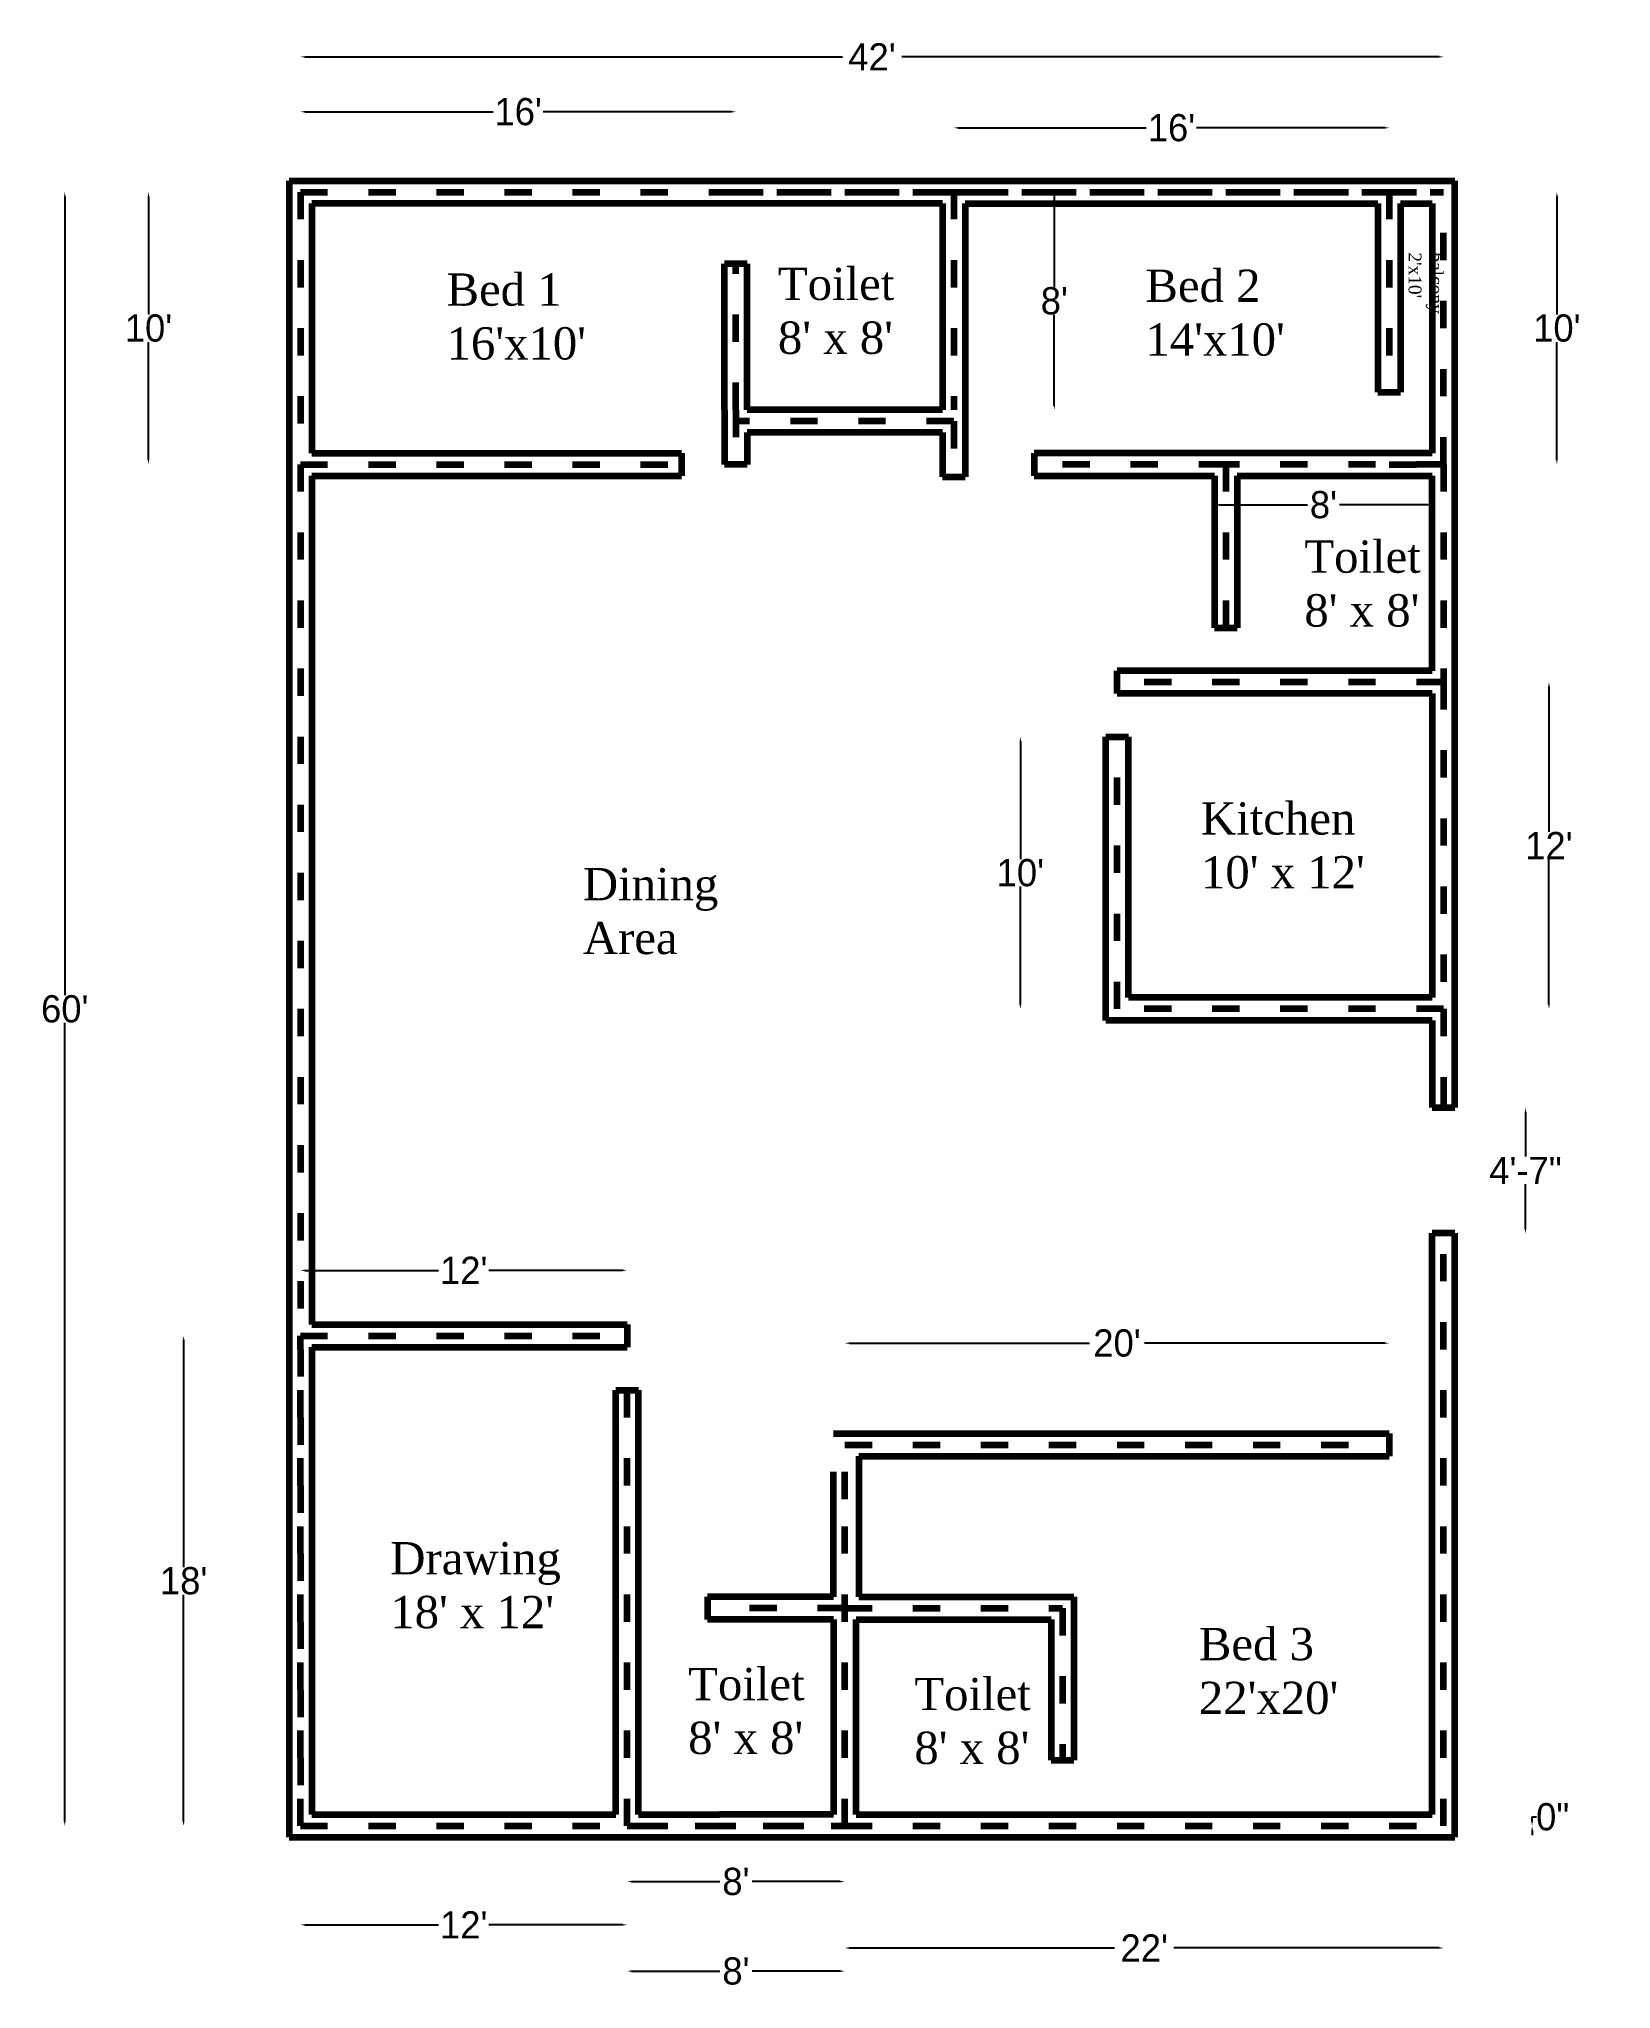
# Model space of a CAD drawing. Header units: inches. Extents: x 724 to 1417, y 1249 to 2109.
import ezdxf

# ---------------------------------------------------------------- set-up
doc = ezdxf.new("R2010")
doc.units = ezdxf.units.IN
doc.header["$MEASUREMENT"] = 0
doc.linetypes.add('ACAD_ISO03W100', pattern=[30, 12, -18])
doc.dimstyles.get("Standard").update_dxf_attribs({"dimtxt": 12, "dimasz": 2, "dimexe": 0.18, "dimexo": 0.0625, "dimgap": 0.09, "dimtad": 0, "dimtih": 1, "dimtoh": 1, "dimdec": 0, "dimzin": 0, "dimdsep": 46, "dimlunit": 3, "dimtxsty": 'Standard', "dimcen": 0.09, "dimse1": 1, "dimse2": 1, "dimclrd": 5, "dimclrt": 5, "dimadec": 0, "dimazin": 0, "dimtfac": 1, "dimtdec": 0, "dimtofl": 0, "dimtmove": 0, "dimatfit": 3, "dimfxl": 1, "dimtolj": 1, "dimtzin": 0, "dimarcsym": 0})

# ---------------------------------------------------------------- blocks, each defined once
blk = doc.blocks.new('*D117')
at = {"color": 5, "linetype": 'Continuous', "lineweight": -2}
for p, q in [((840.96, 2100.69), (1077.87, 2100.69)), ((1340.96, 2100.69), (1104.05, 2100.69))]:
    blk.add_line(p, q, dxfattribs=at)
at = {"color": 5, "linetype": 'ACAD_ISO03W100', "lineweight": 100}
for points in [[(840.96, 2101.02), (840.96, 2100.36), (838.96, 2100.69)], [(1340.96, 2101.02), (1340.96, 2100.36), (1342.96, 2100.69)]]:
    blk.add_solid(points, dxfattribs=at)
at = {"layer": 'Defpoints', "color": 0, "linetype": 'ACAD_ISO03W100', "lineweight": 100}
for p in [(1342.96, 2100.69), (838.96, 2041.13), (1342.96, 2041.13)]:
    blk.add_point(p, dxfattribs=at)
at = {"color": 5, "linetype": 'ACAD_ISO03W100', "lineweight": 100, "insert": (1090.96, 2100.69), "char_height": 12, "attachment_point": 5}
blk.add_mtext("\\A1;42'", dxfattribs=at)
blk = doc.blocks.new('*D118')
at = {"color": 5, "linetype": 'Continuous', "lineweight": -2}
for p, q in [((735.07, 2039.13), (735.07, 1687.22)), ((735.07, 1323.13), (735.07, 1675.04))]:
    blk.add_line(p, q, dxfattribs=at)
at = {"color": 5, "linetype": 'ACAD_ISO03W100', "lineweight": 100}
for points in [[(734.73, 2039.13), (735.4, 2039.13), (735.07, 2041.13)], [(734.73, 1323.13), (735.4, 1323.13), (735.07, 1321.13)]]:
    blk.add_solid(points, dxfattribs=at)
at = {"layer": 'Defpoints', "color": 0, "linetype": 'ACAD_ISO03W100', "lineweight": 100}
for p in [(838.96, 2041.13), (735.07, 1321.13), (838.96, 1321.13)]:
    blk.add_point(p, dxfattribs=at)
at = {"color": 5, "linetype": 'ACAD_ISO03W100', "lineweight": 100, "insert": (735.07, 1681.13), "char_height": 12, "attachment_point": 5}
blk.add_mtext("\\A1;60'", dxfattribs=at)
blk = doc.blocks.new('*D119')
at = {"color": 5, "linetype": 'Continuous', "lineweight": -2}
for p, q in [((840.96, 1277.55), (899.87, 1277.55)), ((980.96, 1277.55), (922.05, 1277.55))]:
    blk.add_line(p, q, dxfattribs=at)
at = {"color": 5, "linetype": 'ACAD_ISO03W100', "lineweight": 100}
for points in [[(840.96, 1277.89), (840.96, 1277.22), (838.96, 1277.55)], [(980.96, 1277.89), (980.96, 1277.22), (982.96, 1277.55)]]:
    blk.add_solid(points, dxfattribs=at)
at = {"layer": 'Defpoints', "color": 0, "linetype": 'ACAD_ISO03W100', "lineweight": 100}
for p in [(838.96, 1321.13), (982.96, 1321.13), (982.96, 1277.55)]:
    blk.add_point(p, dxfattribs=at)
at = {"color": 5, "linetype": 'ACAD_ISO03W100', "lineweight": 100, "insert": (910.96, 1277.55), "char_height": 12, "attachment_point": 5}
blk.add_mtext("\\A1;12'", dxfattribs=at)
blk = doc.blocks.new('*D120')
at = {"color": 5, "linetype": 'Continuous', "lineweight": -2}
for p, q in [((984.96, 1257.16), (1023.87, 1257.16)), ((1076.96, 1257.16), (1038.05, 1257.16))]:
    blk.add_line(p, q, dxfattribs=at)
at = {"color": 5, "linetype": 'ACAD_ISO03W100', "lineweight": 100}
for points in [[(984.96, 1257.5), (984.96, 1256.83), (982.96, 1257.16)], [(1076.96, 1257.5), (1076.96, 1256.83), (1078.96, 1257.16)]]:
    blk.add_solid(points, dxfattribs=at)
at = {"layer": 'Defpoints', "color": 0, "linetype": 'ACAD_ISO03W100', "lineweight": 100}
for p in [(982.96, 1321.13), (1078.96, 1321.13), (1078.96, 1257.16)]:
    blk.add_point(p, dxfattribs=at)
at = {"color": 5, "linetype": 'ACAD_ISO03W100', "lineweight": 100, "insert": (1030.96, 1257.16), "char_height": 12, "attachment_point": 5}
blk.add_mtext("\\A1;8'", dxfattribs=at)
blk = doc.blocks.new('*D121')
at = {"color": 5, "linetype": 'Continuous', "lineweight": -2}
for p, q in [((787.48, 1535.13), (787.48, 1435.22)), ((787.48, 1323.13), (787.48, 1423.04))]:
    blk.add_line(p, q, dxfattribs=at)
at = {"color": 5, "linetype": 'ACAD_ISO03W100', "lineweight": 100}
for points in [[(787.14, 1535.13), (787.81, 1535.13), (787.48, 1537.13)], [(787.14, 1323.13), (787.81, 1323.13), (787.48, 1321.13)]]:
    blk.add_solid(points, dxfattribs=at)
at = {"layer": 'Defpoints', "color": 0, "linetype": 'ACAD_ISO03W100', "lineweight": 100}
for p in [(787.48, 1537.13), (838.96, 1537.13), (838.96, 1321.13)]:
    blk.add_point(p, dxfattribs=at)
at = {"color": 5, "linetype": 'ACAD_ISO03W100', "lineweight": 100, "insert": (787.48, 1429.13), "char_height": 12, "attachment_point": 5}
blk.add_mtext("\\A1;18'", dxfattribs=at)
blk = doc.blocks.new('*D122')
at = {"color": 5, "linetype": 'Continuous', "lineweight": -2}
for p, q in [((1080.96, 1267.36), (1197.87, 1267.36)), ((1340.96, 1267.36), (1224.05, 1267.36))]:
    blk.add_line(p, q, dxfattribs=at)
at = {"color": 5, "linetype": 'ACAD_ISO03W100', "lineweight": 100}
for points in [[(1080.96, 1267.69), (1080.96, 1267.02), (1078.96, 1267.36)], [(1340.96, 1267.69), (1340.96, 1267.02), (1342.96, 1267.36)]]:
    blk.add_solid(points, dxfattribs=at)
at = {"layer": 'Defpoints', "color": 0, "linetype": 'ACAD_ISO03W100', "lineweight": 100}
for p in [(1078.96, 1321.13), (1342.96, 1321.13), (1342.96, 1267.36)]:
    blk.add_point(p, dxfattribs=at)
at = {"color": 5, "linetype": 'ACAD_ISO03W100', "lineweight": 100, "insert": (1210.96, 1267.36), "char_height": 12, "attachment_point": 5}
blk.add_mtext("\\A1;22'", dxfattribs=at)
blk = doc.blocks.new('*D123')
at = {"color": 5, "linetype": 'Continuous', "lineweight": -2}
for p, q in [((1381.94, 1323.13), (1381.94, 1325.13)), ((1381.94, 1325.13), (1383.94, 1325.13)), ((1381.94, 1319.13), (1381.94, 1317.13))]:
    blk.add_line(p, q, dxfattribs=at)
at = {"color": 5, "linetype": 'ACAD_ISO03W100', "lineweight": 100}
for points in [[(1381.61, 1323.13), (1382.28, 1323.13), (1381.94, 1321.13)], [(1381.61, 1319.13), (1382.28, 1319.13), (1381.94, 1321.13)]]:
    blk.add_solid(points, dxfattribs=at)
at = {"layer": 'Defpoints', "color": 0, "linetype": 'ACAD_ISO03W100', "lineweight": 100}
for p in [(1342.96, 1321.13), (1342.96, 1321.13), (1381.94, 1321.13)]:
    blk.add_point(p, dxfattribs=at)
at = {"color": 5, "linetype": 'ACAD_ISO03W100', "lineweight": 100, "insert": (1391.03, 1325.13), "char_height": 12, "attachment_point": 5}
blk.add_mtext('\\A1;0"', dxfattribs=at)
blk = doc.blocks.new('*D124')
at = {"color": 5, "linetype": 'Continuous', "lineweight": -2}
for p, q in [((840.96, 2076.49), (923.87, 2076.49)), ((1028.96, 2076.49), (946.05, 2076.49))]:
    blk.add_line(p, q, dxfattribs=at)
at = {"color": 5, "linetype": 'ACAD_ISO03W100', "lineweight": 100}
for points in [[(840.96, 2076.82), (840.96, 2076.16), (838.96, 2076.49)], [(1028.96, 2076.82), (1028.96, 2076.16), (1030.96, 2076.49)]]:
    blk.add_solid(points, dxfattribs=at)
at = {"layer": 'Defpoints', "color": 0, "linetype": 'ACAD_ISO03W100', "lineweight": 100}
for p in [(1030.96, 2076.49), (838.96, 2041.13), (1030.96, 2041.13)]:
    blk.add_point(p, dxfattribs=at)
at = {"color": 5, "linetype": 'ACAD_ISO03W100', "lineweight": 100, "insert": (934.96, 2076.49), "char_height": 12, "attachment_point": 5}
blk.add_mtext("\\A1;16'", dxfattribs=at)
blk = doc.blocks.new('*D125')
at = {"color": 5, "linetype": 'Continuous', "lineweight": -2}
for p, q in [((771.98, 2039.13), (771.98, 1987.22)), ((771.98, 1923.13), (771.98, 1975.04))]:
    blk.add_line(p, q, dxfattribs=at)
at = {"color": 5, "linetype": 'ACAD_ISO03W100', "lineweight": 100}
for points in [[(771.64, 2039.13), (772.31, 2039.13), (771.98, 2041.13)], [(771.64, 1923.13), (772.31, 1923.13), (771.98, 1921.13)]]:
    blk.add_solid(points, dxfattribs=at)
at = {"layer": 'Defpoints', "color": 0, "linetype": 'ACAD_ISO03W100', "lineweight": 100}
for p in [(838.96, 2041.13), (771.98, 1921.13), (838.96, 1921.13)]:
    blk.add_point(p, dxfattribs=at)
at = {"color": 5, "linetype": 'ACAD_ISO03W100', "lineweight": 100, "insert": (771.98, 1981.13), "char_height": 12, "attachment_point": 5}
blk.add_mtext("\\A1;10'", dxfattribs=at)
blk = doc.blocks.new('*D126')
at = {"color": 5, "linetype": 'Continuous', "lineweight": -2}
for p, q in [((1389.37, 1823.13), (1389.37, 1759.22)), ((1389.37, 1683.13), (1389.37, 1747.04))]:
    blk.add_line(p, q, dxfattribs=at)
at = {"color": 5, "linetype": 'ACAD_ISO03W100', "lineweight": 100}
for points in [[(1389.03, 1823.13), (1389.7, 1823.13), (1389.37, 1825.13)], [(1389.03, 1683.13), (1389.7, 1683.13), (1389.37, 1681.13)]]:
    blk.add_solid(points, dxfattribs=at)
at = {"layer": 'Defpoints', "color": 0, "linetype": 'ACAD_ISO03W100', "lineweight": 100}
for p in [(1342.96, 1825.13), (1342.96, 1681.13), (1389.37, 1681.13)]:
    blk.add_point(p, dxfattribs=at)
at = {"color": 5, "linetype": 'ACAD_ISO03W100', "lineweight": 100, "insert": (1389.37, 1753.13), "char_height": 12, "attachment_point": 5}
blk.add_mtext("\\A1;12'", dxfattribs=at)
blk = doc.blocks.new('*D127')
at = {"color": 5, "linetype": 'Continuous', "lineweight": -2}
for p, q in [((1156.34, 1799.13), (1156.34, 1747.22)), ((1156.34, 1683.13), (1156.34, 1735.04))]:
    blk.add_line(p, q, dxfattribs=at)
at = {"color": 5, "linetype": 'ACAD_ISO03W100', "lineweight": 100}
for points in [[(1156, 1799.13), (1156.67, 1799.13), (1156.34, 1801.13)], [(1156, 1683.13), (1156.67, 1683.13), (1156.34, 1681.13)]]:
    blk.add_solid(points, dxfattribs=at)
at = {"layer": 'Defpoints', "color": 0, "linetype": 'ACAD_ISO03W100', "lineweight": 100}
for p in [(1156.34, 1801.13), (1198.96, 1801.13), (1198.96, 1681.13)]:
    blk.add_point(p, dxfattribs=at)
at = {"color": 5, "linetype": 'ACAD_ISO03W100', "lineweight": 100, "insert": (1156.34, 1741.13), "char_height": 12, "attachment_point": 5}
blk.add_mtext("\\A1;10'", dxfattribs=at)
blk = doc.blocks.new('*D128')
at = {"color": 5, "linetype": 'Continuous', "lineweight": -2}
for p, q in [((1080.96, 1533.87), (1186.87, 1533.87)), ((1316.96, 1533.87), (1211.05, 1533.87))]:
    blk.add_line(p, q, dxfattribs=at)
at = {"color": 5, "linetype": 'ACAD_ISO03W100', "lineweight": 100}
for points in [[(1080.96, 1534.2), (1080.96, 1533.54), (1078.96, 1533.87)], [(1316.96, 1534.2), (1316.96, 1533.54), (1318.96, 1533.87)]]:
    blk.add_solid(points, dxfattribs=at)
at = {"layer": 'Defpoints', "color": 0, "linetype": 'ACAD_ISO03W100', "lineweight": 100}
for p in [(1078.96, 1533.87), (1078.96, 1489.13), (1318.96, 1489.13)]:
    blk.add_point(p, dxfattribs=at)
at = {"color": 5, "linetype": 'ACAD_ISO03W100', "lineweight": 100, "insert": (1198.96, 1533.87), "char_height": 12, "attachment_point": 5}
blk.add_mtext("\\A1;20'", dxfattribs=at)
blk = doc.blocks.new('*D129')
at = {"color": 5, "linetype": 'Continuous', "lineweight": -2}
for p, q in [((840.96, 1565.97), (899.87, 1565.97)), ((980.96, 1565.97), (922.05, 1565.97))]:
    blk.add_line(p, q, dxfattribs=at)
at = {"color": 5, "linetype": 'ACAD_ISO03W100', "lineweight": 100}
for points in [[(840.96, 1566.3), (840.96, 1565.63), (838.96, 1565.97)], [(980.96, 1566.3), (980.96, 1565.63), (982.96, 1565.97)]]:
    blk.add_solid(points, dxfattribs=at)
at = {"layer": 'Defpoints', "color": 0, "linetype": 'ACAD_ISO03W100', "lineweight": 100}
for p in [(838.96, 1565.97), (838.96, 1537.13), (982.96, 1537.13)]:
    blk.add_point(p, dxfattribs=at)
at = {"color": 5, "linetype": 'ACAD_ISO03W100', "lineweight": 100, "insert": (910.96, 1565.97), "char_height": 12, "attachment_point": 5}
blk.add_mtext("\\A1;12'", dxfattribs=at)
blk = doc.blocks.new('*D130')
at = {"color": 5, "linetype": 'Continuous', "lineweight": -2}
for p, q in [((1171.32, 2039.13), (1171.32, 1999.22)), ((1171.32, 1947.13), (1171.32, 1987.04))]:
    blk.add_line(p, q, dxfattribs=at)
at = {"color": 5, "linetype": 'ACAD_ISO03W100', "lineweight": 100}
for points in [[(1170.99, 2039.13), (1171.65, 2039.13), (1171.32, 2041.13)], [(1170.99, 1947.13), (1171.65, 1947.13), (1171.32, 1945.13)]]:
    blk.add_solid(points, dxfattribs=at)
at = {"layer": 'Defpoints', "color": 0, "linetype": 'ACAD_ISO03W100', "lineweight": 100}
for p in [(1126.96, 2041.13), (1121.96, 1945.13), (1171.32, 1945.13)]:
    blk.add_point(p, dxfattribs=at)
at = {"color": 5, "linetype": 'ACAD_ISO03W100', "lineweight": 100, "insert": (1171.32, 1993.13), "char_height": 12, "attachment_point": 5}
blk.add_mtext("\\A1;8'", dxfattribs=at)
blk = doc.blocks.new('*D131')
at = {"color": 5, "linetype": 'Continuous', "lineweight": -2}
for p, q in [((1128.96, 2069.42), (1211.87, 2069.42)), ((1316.96, 2069.42), (1234.05, 2069.42))]:
    blk.add_line(p, q, dxfattribs=at)
at = {"color": 5, "linetype": 'ACAD_ISO03W100', "lineweight": 100}
for points in [[(1128.96, 2069.75), (1128.96, 2069.08), (1126.96, 2069.42)], [(1316.96, 2069.75), (1316.96, 2069.08), (1318.96, 2069.42)]]:
    blk.add_solid(points, dxfattribs=at)
at = {"layer": 'Defpoints', "color": 0, "linetype": 'ACAD_ISO03W100', "lineweight": 100}
for p in [(1318.96, 2069.42), (1126.96, 2039.13), (1318.96, 2039.13)]:
    blk.add_point(p, dxfattribs=at)
at = {"color": 5, "linetype": 'ACAD_ISO03W100', "lineweight": 100, "insert": (1222.96, 2069.42), "char_height": 12, "attachment_point": 5}
blk.add_mtext("\\A1;16'", dxfattribs=at)
blk = doc.blocks.new('*D132')
at = {"color": 5, "linetype": 'Continuous', "lineweight": -2}
for p, q in [((1392.87, 2039.13), (1392.87, 1987.22)), ((1392.87, 1923.13), (1392.87, 1975.04))]:
    blk.add_line(p, q, dxfattribs=at)
at = {"color": 5, "linetype": 'ACAD_ISO03W100', "lineweight": 100}
for points in [[(1392.54, 2039.13), (1393.21, 2039.13), (1392.87, 2041.13)], [(1392.54, 1923.13), (1393.21, 1923.13), (1392.87, 1921.13)]]:
    blk.add_solid(points, dxfattribs=at)
at = {"layer": 'Defpoints', "color": 0, "linetype": 'ACAD_ISO03W100', "lineweight": 100}
for p in [(1342.96, 2041.13), (1392.87, 2041.13), (1342.96, 1921.13)]:
    blk.add_point(p, dxfattribs=at)
at = {"color": 5, "linetype": 'ACAD_ISO03W100', "lineweight": 100, "insert": (1392.87, 1981.13), "char_height": 12, "attachment_point": 5}
blk.add_mtext("\\A1;10'", dxfattribs=at)
blk = doc.blocks.new('*D133')
at = {"color": 5, "linetype": 'Continuous', "lineweight": -2}
for p, q in [((1379.05, 1635.67), (1379.05, 1616.07)), ((1379.05, 1584.28), (1379.05, 1603.89))]:
    blk.add_line(p, q, dxfattribs=at)
at = {"color": 5, "lineweight": 100}
for points in [[(1378.71, 1635.67), (1379.38, 1635.67), (1379.05, 1637.67)], [(1378.71, 1584.28), (1379.38, 1584.28), (1379.05, 1582.28)]]:
    blk.add_solid(points, dxfattribs=at)
at = {"layer": 'Defpoints', "color": 0, "lineweight": 100}
for p in [(1342.96, 1637.67), (1342.96, 1582.28), (1379.05, 1582.28)]:
    blk.add_point(p, dxfattribs=at)
at = {"color": 5, "lineweight": 100, "insert": (1379.05, 1609.98), "char_height": 12, "attachment_point": 5}
blk.add_mtext('\\A1;4\'-7"', dxfattribs=at)
blk = doc.blocks.new('*D135')
at = {"color": 5, "linetype": 'Continuous', "lineweight": -2}
for p, q in [((1243.96, 1903.3), (1282.87, 1903.3)), ((1335.96, 1903.3), (1297.05, 1903.3))]:
    blk.add_line(p, q, dxfattribs=at)
at = {"color": 5, "lineweight": 100}
for points in [[(1243.96, 1903.64), (1243.96, 1902.97), (1241.96, 1903.3)], [(1335.96, 1903.64), (1335.96, 1902.97), (1337.96, 1903.3)]]:
    blk.add_solid(points, dxfattribs=at)
at = {"layer": 'Defpoints', "color": 0, "lineweight": 100}
for p in [(1241.96, 1916.13), (1337.96, 1916.13), (1241.96, 1903.3)]:
    blk.add_point(p, dxfattribs=at)
at = {"color": 5, "lineweight": 100, "insert": (1289.96, 1903.3), "char_height": 12, "attachment_point": 5}
blk.add_mtext("\\A1;8'", dxfattribs=at)
blk = doc.blocks.new('*D136')
at = {"color": 5, "linetype": 'Continuous', "lineweight": -2}
for p, q in [((984.96, 1296.62), (1023.87, 1296.62)), ((1076.96, 1296.62), (1038.05, 1296.62))]:
    blk.add_line(p, q, dxfattribs=at)
at = {"color": 5, "lineweight": 100}
for points in [[(984.96, 1296.96), (984.96, 1296.29), (982.96, 1296.62)], [(1076.96, 1296.96), (1076.96, 1296.29), (1078.96, 1296.62)]]:
    blk.add_solid(points, dxfattribs=at)
at = {"layer": 'Defpoints', "color": 0, "lineweight": 100}
for p in [(982.96, 1321.13), (1078.96, 1321.13), (1078.96, 1296.62)]:
    blk.add_point(p, dxfattribs=at)
at = {"color": 5, "lineweight": 100, "insert": (1030.96, 1296.62), "char_height": 12, "attachment_point": 5}
blk.add_mtext("\\A1;8'", dxfattribs=at)

msp = doc.modelspace()

# ---------------------------------------------------------------- linework, layer by layer
at = {"color": 0, "linetype": 'Continuous', "lineweight": 100}
for p, q in [((833.96, 2046.13), (1347.96, 2046.13)), ((833.96, 2046.13), (833.96, 1921.13)), ((1126.96, 2046.13), (1318.96, 2046.13)), ((1347.96, 1637.67), (1347.96, 2046.13)), ((833.96, 2041.13), (833.96, 1316.13)), ((1121.96, 2036.13), (843.96, 2036.13)), ((1121.96, 2036.13), (1121.96, 1945.13)), ((1131.96, 2036.13), (1313.96, 2036.13)), ((1131.96, 2036.13), (1131.96, 1935.13)), ((1313.96, 2036.13), (1313.96, 1952.89)), ((1323.96, 2036.13), (1337.96, 2036.13)), ((1323.96, 2036.13), (1323.96, 1952.89)), ((1025.96, 1945.13), (1025.96, 2009.46)), ((1025.96, 1945.13), (1025.96, 1921.13)), ((1121.96, 1945.13), (1035.96, 1945.13)), ((1121.96, 1935.13), (1035.96, 1935.13)), ((1131.96, 1935.13), (1131.96, 1915.67)), ((843.96, 1926.13), (1006.96, 1926.13)), ((1337.96, 1926.13), (1246.96, 1926.13)), ((833.96, 1921.13), (833.96, 1801.13)), ((843.96, 1916.13), (1006.96, 1916.13)), ((843.96, 1916.13), (843.96, 1801.13)), ((1241.96, 1916.13), (1241.96, 1849.13)), ((1251.96, 1916.13), (1251.96, 1849.13)), ((1337.96, 1830.13), (1337.96, 1916.13)), ((1337.96, 1830.13), (1198.96, 1830.13)), ((1193.96, 1676.13), (1193.96, 1801.13)), ((1203.96, 1686.13), (1203.96, 1801.13)), ((1337.96, 1686.13), (1203.96, 1686.13)), ((1337.96, 1676.13), (1193.96, 1676.13)), ((843.96, 1542.13), (982.96, 1542.13)), ((843.96, 1532.13), (982.96, 1532.13)), ((977.96, 1326.13), (977.96, 1513.13)), ((987.96, 1326.13), (987.96, 1513.13)), ((1073.96, 1494.13), (1318.96, 1494.13)), ((1085.21, 1484.13), (1318.96, 1484.13)), ((1073.96, 1422.13), (1073.96, 1465.13)), ((1073.96, 1422.13), (1018.37, 1422.13)), ((1085.21, 1422.13), (1179.96, 1422.13)), ((1179.96, 1422.13), (1179.96, 1350.19)), ((1073.96, 1412.13), (1018.37, 1412.13)), ((1083.96, 1326.13), (1083.96, 1412.13)), ((1083.96, 1412.13), (1169.96, 1412.13)), ((1169.96, 1412.13), (1169.96, 1350.19)), ((843.96, 1326.13), (977.96, 1326.13)), ((833.96, 1316.13), (1347.96, 1316.13))]:
    msp.add_line(p, q, dxfattribs=at)
at = {"color": 0, "linetype": 'ACAD_ISO03W100', "lineweight": 100}
for p, q in [((838.96, 2041.13), (1342.96, 2041.13)), ((838.96, 2041.13), (838.96, 1321.13)), ((838.96, 2041.13), (1030.96, 2041.13)), ((838.96, 2041.13), (838.96, 1921.13)), ((1030.96, 2041.13), (1126.96, 2041.13)), ((1126.96, 2041.13), (1126.96, 1945.13)), ((1126.96, 2041.13), (1342.96, 2041.13)), ((1126.96, 2041.13), (1318.96, 2041.13)), ((1318.96, 2041.13), (1318.96, 1952.89)), ((1342.96, 1921.13), (1342.96, 2041.13)), ((1030.96, 1945.13), (1030.96, 2009.46)), ((1030.96, 1945.13), (1030.96, 1921.13)), ((1126.96, 1940.13), (1030.96, 1940.13)), ((1126.96, 1940.13), (1126.96, 1916.13)), ((838.96, 1921.13), (1006.96, 1921.13)), ((838.96, 1921.13), (838.96, 1801.13)), ((1246.96, 1921.13), (1162.5, 1921.13)), ((1342.96, 1921.13), (1246.96, 1921.13)), ((1246.96, 1921.13), (1246.96, 1849.13)), ((1318.96, 1921.13), (1342.96, 1921.13)), ((1342.96, 1921.13), (1342.96, 1825.13)), ((1342.96, 1825.13), (1198.96, 1825.13)), ((1342.96, 1825.13), (1246.96, 1825.13)), ((1342.96, 1825.13), (1342.96, 1681.13)), ((1198.96, 1681.13), (1198.96, 1801.13)), ((1342.96, 1681.13), (1198.96, 1681.13)), ((1342.96, 1681.13), (1342.96, 1637.67)), ((1342.96, 1321.13), (1342.96, 1582.28)), ((838.96, 1321.13), (838.96, 1537.13)), ((838.96, 1537.13), (982.96, 1537.13)), ((982.96, 1321.13), (982.96, 1513.13)), ((1073.96, 1465.13), (1073.96, 1494.13)), ((1078.96, 1465.13), (1078.96, 1489.13)), ((1078.96, 1489.13), (1318.96, 1489.13)), ((1078.96, 1321.13), (1078.96, 1465.13)), ((1078.96, 1417.13), (1018.37, 1417.13)), ((1078.96, 1321.13), (1078.96, 1417.13)), ((1078.96, 1417.13), (1174.96, 1417.13)), ((1174.96, 1417.13), (1174.96, 1350.19)), ((838.96, 1321.13), (1342.96, 1321.13)), ((982.96, 1321.13), (1078.96, 1321.13))]:
    msp.add_line(p, q, dxfattribs=at)
at = {"color": 0, "lineweight": 100}
for p, q in [((843.96, 2036.13), (843.96, 1926.13)), ((1337.96, 2036.13), (1337.96, 1926.13)), ((1035.96, 2009.46), (1025.96, 2009.46)), ((1035.96, 1945.13), (1035.96, 2009.46)), ((1313.96, 1952.89), (1323.96, 1952.89)), ((1035.96, 1935.13), (1035.96, 1921.13)), ((1121.96, 1935.13), (1121.96, 1915.67)), ((1006.96, 1926.13), (1006.96, 1916.13)), ((1246.96, 1926.13), (1162.5, 1926.13)), ((1162.5, 1926.13), (1162.5, 1916.13)), ((1035.96, 1921.13), (1025.96, 1921.13)), ((1121.96, 1915.67), (1131.96, 1915.67)), ((1162.5, 1916.13), (1241.96, 1916.13)), ((1251.96, 1916.13), (1337.96, 1916.13)), ((1241.96, 1849.13), (1251.96, 1849.13)), ((1198.96, 1820.13), (1198.96, 1830.13)), ((1337.96, 1820.13), (1198.96, 1820.13)), ((1337.96, 1820.13), (1337.96, 1686.13)), ((843.96, 1801.13), (843.96, 1542.13)), ((1193.96, 1801.13), (1203.96, 1801.13)), ((1337.96, 1676.13), (1337.96, 1658.57)), ((1337.96, 1658.57), (1337.96, 1637.67)), ((1337.96, 1637.67), (1347.96, 1637.67)), ((1416.74, 1637.67), (1416.74, 1637.67)), ((1337.96, 1326.13), (1337.96, 1582.28)), ((1347.96, 1582.28), (1337.96, 1582.28)), ((1347.96, 1316.13), (1347.96, 1582.28)), ((982.96, 1542.13), (982.96, 1532.13)), ((843.96, 1532.13), (843.96, 1326.13)), ((977.96, 1513.13), (987.96, 1513.13)), ((1318.96, 1494.13), (1318.96, 1484.13)), ((1085.21, 1484.13), (1085.21, 1427.62)), ((1085.21, 1427.62), (1085.21, 1422.13)), ((1018.37, 1422.13), (1018.37, 1412.13)), ((1073.96, 1412.13), (1073.96, 1395.52)), ((1073.96, 1395.52), (1073.96, 1326.13)), ((1169.96, 1350.19), (1179.96, 1350.19)), ((987.96, 1326.13), (1023.69, 1326.13)), ((1073.96, 1326.13), (1023.69, 1326.13)), ((1083.96, 1326.13), (1129.07, 1326.13)), ((1129.07, 1326.13), (1337.96, 1326.13))]:
    msp.add_line(p, q, dxfattribs=at)

# ---------------------------------------------------------------- texts
at = {"color": 18, "lineweight": -3, "insert": (1342.58, 2014.53), "char_height": 5.6508, "width": 105.1395, "attachment_point": 1, "rotation": 270}
msp.add_mtext("{\\fTimes New Roman|b0|i0|c0|p18;balcony^J2'x10'}", dxfattribs=at)
at = {"color": 18, "lineweight": -3, "char_height": 14.2279, "width": 264.7252, "attachment_point": 1}
for s, insert in [("{\\fTimes New Roman|b0|i0|c0|p18;Bed 1^J16'x10'}", (903.39, 2005.26)), ("{\\fTimes New Roman|b0|i0|c0|p18;Toilet^J8' x 8'}", (1049.46, 2007.77)), ("{\\fTimes New Roman|b0|i0|c0|p18;Bed 2^J14'x10'}", (1211.48, 2006.96)), ("{\\fTimes New Roman|b0|i0|c0|p18;Toilet^J8' x 8'}", (1281.54, 1887.6)), ("{\\fTimes New Roman|b0|i0|c0|p18;Kitchen^J10' x 12'}", (1235.98, 1772.21)), ('{\\fTimes New Roman|b0|i0|c0|p18;Dining^JArea}', (963.49, 1743.27)), ("{\\fTimes New Roman|b0|i0|c0|p18;Drawing^J18' x 12'}", (878.58, 1446.22)), ("{\\fTimes New Roman|b0|i0|c0|p18;Bed 3^J22'x20'}", (1235.06, 1408.41)), ("{\\fTimes New Roman|b0|i0|c0|p18;Toilet^J8' x 8'}", (1009.91, 1390.79)), ("{\\fTimes New Roman|b0|i0|c0|p18;Toilet^J8' x 8'}", (1109.61, 1386.39))]:
    msp.add_mtext(s, dxfattribs=dict(at, insert=insert))

# ---------------------------------------------------------------- dimensions: what is measured, and where the dimension line sits
at = {"color": 0, "linetype": 'ACAD_ISO03W100', "lineweight": 100}
for base, p1, p2, picture, middle in [((1342.96, 2100.69), (838.96, 2041.13), (1342.96, 2041.13), '*D117', (1090.96, 2100.69)), ((1030.96, 2076.49), (838.96, 2041.13), (1030.96, 2041.13), '*D124', (934.96, 2076.49)), ((1318.96, 2069.42), (1126.96, 2039.13), (1318.96, 2039.13), '*D131', (1222.96, 2069.42)), ((838.96, 1565.97), (982.96, 1537.13), (838.96, 1537.13), '*D129', (910.96, 1565.97)), ((1078.96, 1533.87), (1318.96, 1489.13), (1078.96, 1489.13), '*D128', (1198.96, 1533.87)), ((982.96, 1277.55), (838.96, 1321.13), (982.96, 1321.13), '*D119', (910.96, 1277.55)), ((1078.96, 1257.16), (982.96, 1321.13), (1078.96, 1321.13), '*D120', (1030.96, 1257.16)), ((1342.96, 1267.36), (1078.96, 1321.13), (1342.96, 1321.13), '*D122', (1210.96, 1267.36))]:
    dim = msp.add_linear_dim(base=base, p1=p1, p2=p2, dimstyle='Standard', dxfattribs=at)
    dim.commit()
    dim.dimension.update_dxf_attribs({"geometry": picture, "text_midpoint": middle})
for base, p1, p2, picture, middle in [((735.07, 1321.13), (838.96, 2041.13), (838.96, 1321.13), '*D118', (735.07, 1681.13)), ((771.98, 1921.13), (838.96, 2041.13), (838.96, 1921.13), '*D125', (771.98, 1981.13)), ((1171.32, 1945.13), (1126.96, 2041.13), (1121.96, 1945.13), '*D130', (1171.32, 1993.13)), ((1392.87, 2041.13), (1342.96, 1921.13), (1342.96, 2041.13), '*D132', (1392.87, 1981.13)), ((1389.37, 1681.13), (1342.96, 1825.13), (1342.96, 1681.13), '*D126', (1389.37, 1753.13)), ((1156.34, 1801.13), (1198.96, 1681.13), (1198.96, 1801.13), '*D127', (1156.34, 1741.13)), ((787.48, 1537.13), (838.96, 1321.13), (838.96, 1537.13), '*D121', (787.48, 1429.13)), ((1381.94259286, 1321.12932223), (1342.95685394, 1321.12932223), (1342.95685394, 1321.12932223), '*D123', (1391.03259286, 1325.12932223))]:
    dim = msp.add_linear_dim(base=base, p1=p1, p2=p2, angle=90, dimstyle='Standard', dxfattribs=at)
    dim.commit()
    dim.dimension.update_dxf_attribs({"geometry": picture, "text_midpoint": middle})
at = {"color": 0, "lineweight": 100}
for base, p1, p2, picture, middle in [((1241.96, 1903.3), (1337.96, 1916.13), (1241.96, 1916.13), '*D135', (1289.96, 1903.3)), ((1078.96, 1296.62), (982.96, 1321.13), (1078.96, 1321.13), '*D136', (1030.96, 1296.62))]:
    dim = msp.add_linear_dim(base=base, p1=p1, p2=p2, dimstyle='Standard', dxfattribs=at)
    dim.commit()
    dim.dimension.update_dxf_attribs({"geometry": picture, "text_midpoint": middle})
dim = msp.add_linear_dim(base=(1379.05, 1582.28), p1=(1342.96, 1637.67), p2=(1342.96, 1582.28), angle=90, dimstyle='Standard', dxfattribs=at)
dim.commit()
dim.dimension.update_dxf_attribs({"geometry": '*D133', "text_midpoint": (1379.05, 1609.98)})

doc.saveas('drawing.dxf')
